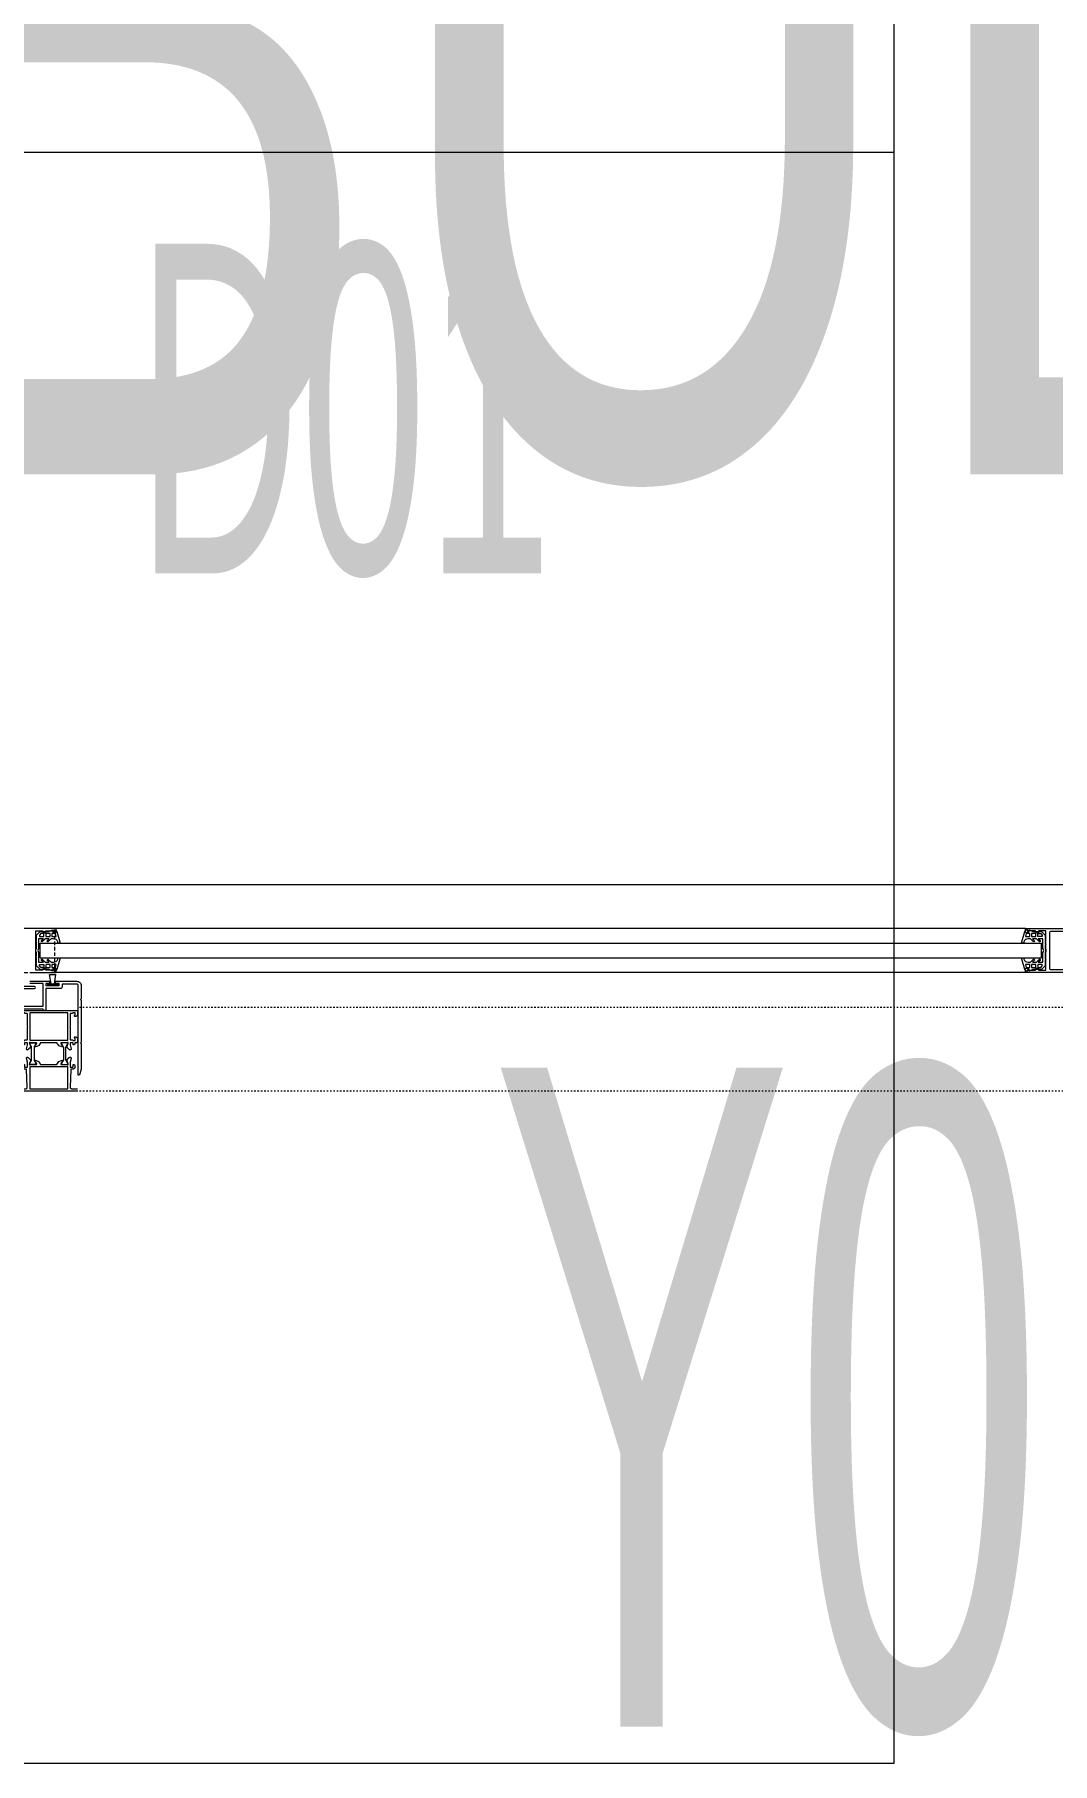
# Model space of a CAD drawing. Extents: x -9058 to 11890, y 0 to 6516.
# Drawn here: x 2313.7 to 2383.2, y 3168.9 to 3286.9 of the extents above; entities that cross this region are included whole.
import ezdxf
from ezdxf.enums import TextEntityAlignment as Align
from ezdxf.xclip import XClip

# ---------------------------------------------------------------- set-up
doc = ezdxf.new("R2010")
doc.units = 0
doc.header["$MEASUREMENT"] = 0
doc.header["$XCLIPFRAME"] = 0
doc.linetypes.add('DOT2', pattern=[0.125, 0, -0.125])
doc.linetypes.add('HIDDEN', pattern=[0.375, 0.25, -0.125])
doc.layers.get('0').update_dxf_attribs({"color": 9, "lineweight": 9})
for name, color, linetype, lineweight in [('06D', 9, 'Continuous', 9), ('10', 9, 'Continuous', 9), ('15', 9, 'Continuous', 9), ('20', 9, 'DOT2', 9), ('21_mahal200', 9, 'Continuous', 9), ('21_mahal200 @ 10 (1)', 9, 'Continuous', 9), ('21_mahal200 @ 10 (2)', 9, 'Continuous', 9), ('21_mahal200 @ 20', 9, 'Continuous', 9)]:
    doc.layers.add(name, color=color, linetype=linetype, lineweight=lineweight)
doc.styles.add('Arial', font='arial.ttf', dxfattribs={"height": 2.5})
doc.styles.add('MuuM_TEXT-STANDART', font='ARIALN.TTF')

# ---------------------------------------------------------------- blocks, each defined once
blk = doc.blocks.new('HHIMA10-DERECHA$0$JUHI08')
blk.add_lwpolyline([(27, 9.7, -0.414214), (26.8, 9.5), (26, 9.5), (26, 8.5), (27, 8.5), (26, 6), (26, 0), (23.5, -2.5), (22, -2.5), (21.5, -3), (21, -2.5), (20.5, -2.5), (20, -3), (19.5, -2.5), (19, -2.5), (18.5, -3), (18, -2.5), (17.5, -2.5), (17, -3), (16.5, -2.5), (14.3, -2.5, -0.377964), (11.7, -2.5), (7.5, -2.5), (7, -3), (6.5, -2.5), (2.5, -2.5), (0, 0), (0, 6), (-1, 8.5), (0, 8.5), (0, 9.5), (-0.8, 9.5, -0.414214), (-1, 9.7), (-1, 9.9, -0.339454), (0.1, 11.4), (7.1, 13.5, -1), (7.5, 12.1), (7.1, 12, 0.330788), (5, 9.2), (5, 7.5), (6.9, 5.6, -1), (6.2, 5), (5, 6.2), (5, 3.5), (6.9, 1.6, -1), (6.2, 1), (5, 2.2), (5, -1), (11.7, -1, 0.377964), (14.3, -1), (21, -1), (21, 2.2), (19.8, 1, -1), (19.1, 1.6), (21, 3.5), (21, 6.2), (19.8, 5, -1), (19.1, 5.6), (21, 7.5), (21, 9.2, 0.330788), (18.9, 12), (18.5, 12.1, -1), (18.9, 13.5), (25.9, 11.4, -0.339454), (27, 9.9)], format="xyb", close=True)
for points in [[(3.5, 8), (3.5, 11), (1.5, 10.5), (1.5, 8)], [(3.5, 3.8), (3.5, 6.8), (1.5, 6.8), (1.5, 3.8)], [(2.5, -0.5), (3.5, -0.5), (3.5, 2.5), (1.5, 2.5), (1.5, 0.5)], [(22.5, 11), (22.5, 8), (24.5, 8), (24.5, 10.5)], [(22.5, 6.8), (22.5, 3.8), (24.5, 3.8), (24.5, 6.8)], [(24.5, 0.5), (23.5, -0.5), (22.5, -0.5), (22.5, 2.5), (24.5, 2.5)]]:
    blk.add_lwpolyline(points, close=True)
blk = doc.blocks.new('AST55M13', base_point=(-120.6, -64.2))
at = {"linetype": 'Continuous'}
for points in [[(-120.6, -63.9), (-120.6, -24.599998), (-120.6, 14.700005, -0.414209), (-120.3, 15), (-115.899996, 15, -0.41421), (-115.6, 14.7), (-115.6, 12.699992, -0.41421), (-116.3, 12, -0.414214), (-116.6, 12.3), (-116.6, 13.1, 0.414214), (-117.1, 13.6), (-118.5, 13.6, 0.414214), (-119, 13.1), (-119, 6.399992, 0.414209), (-118.5, 5.9), (-117.099986, 5.9, 0.414205), (-116.6, 6.4), (-116.6, 7.20001, -0.414204), (-116.3, 7.5, -0.414214), (-115.6, 6.8), (-115.6, 3.7, -0.414214), (-116.1, 3.2), (-116.3, 3.2, -0.414214), (-116.6, 3.5), (-116.6, 4.2, 0.414214), (-116.9, 4.5), (-119, 4.5), (-119, -8.961104, 0.425432), (-117.96186, -9.960376), (-105.788552, -9.511013, 0.403077), (-105.5, -9.211232), (-105.5, -8, -0.414214), (-104.3, -6.8), (-103.392821, -6.8, -0.372826), (-102.403076, -7.657148, -0.456845), (-102.7, -8), (-104, -8, 0.414214), (-104.3, -8.3), (-104.3, -9.700012, 0.414202), (-104, -10), (-100.946604, -10), (-98.338437, -9.302068, -0.70008), (-97.584089, -10.379782), (-97.709916, -10.559482), (-99.43897, -12.27067, -0.607471), (-100.039661, -12.112259, 0.283637), (-100.258255, -11.885421), (-102.095283, -11.393179, 1.229391), (-102.4, -11.895399), (-102.4, -16.105016, 0.585524), (-101.943697, -16.361081), (-100.001669, -15.175658, -0.713652), (-99.56466, -15.537556), (-100.36784, -17.668029, -0.16709), (-100.492251, -17.818266), (-102.4, -18.982765), (-102.4, -30.217235), (-100.492251, -31.381734, -0.16709), (-100.36784, -31.531971), (-99.564658, -33.662449, -0.713657), (-100.001677, -34.024337), (-101.943707, -32.838913, 0.585511), (-102.4, -33.094985), (-102.4, -37.304601, 1.229391), (-102.095283, -37.806821), (-100.258255, -37.314579, 0.283637), (-100.039661, -37.087741, -0.607471), (-99.43897, -36.92933), (-97.709916, -38.640518), (-97.584089, -38.820218, -0.700084), (-98.338445, -39.89793), (-100.946604, -39.2), (-104.000005, -39.2, 0.414209), (-104.3, -39.5), (-104.3, -40.900004, 0.41421), (-104, -41.2), (-102.699997, -41.2, -0.456841), (-102.403076, -41.542851, -0.372826), (-103.39282, -42.4), (-104.3, -42.4, -0.414214), (-105.5, -41.2), (-105.5, -39.988768, 0.403083), (-105.788558, -39.688986), (-117.96186, -39.239624, 0.425432), (-119, -40.238896), (-119, -53.7), (-116.9, -53.7, 0.414214), (-116.6, -53.4), (-116.6, -52.69999, -0.414204), (-116.3, -52.4), (-116.09999, -52.4, -0.414208), (-115.6, -52.9), (-115.6, -56.000007, -0.414213), (-116.300007, -56.7, -0.414207), (-116.6, -56.4), (-116.6, -55.599986, 0.414205), (-117.1, -55.1), (-118.500008, -55.1, 0.414209), (-119, -55.6), (-119, -62.3, 0.414214), (-118.5, -62.8), (-117.1, -62.8, 0.414214), (-116.6, -62.3), (-116.6, -61.499993, -0.414207), (-116.3, -61.2, -0.414214), (-115.6, -61.9), (-115.6, -63.900008, -0.414206), (-115.9, -64.2), (-120.300006, -64.2, -0.414208), (-120.6, -63.9)], [(-99.249717, -12.903653), (-90.785616, -12.903653, 0.131652), (-90.285616, -12.769679), (-88.422218, -11.693846, -0.131652), (-88.272218, -11.653653), (-88.017666, -11.653653, -0.414214), (-87.717666, -11.953653), (-87.717666, -15.553653, -0.414214), (-88.017666, -15.853653), (-88.272218, -15.853653, -0.131646), (-88.422211, -15.813465), (-90.285616, -14.737628, 0.131652), (-90.785616, -14.603653), (-99.249717, -14.603653, 0.131652), (-99.749717, -14.737628), (-101.613115, -15.813461, -0.131646), (-101.763107, -15.853653), (-102.017666, -15.853653, -0.414205), (-102.317666, -15.553662), (-102.317666, -11.953653, -0.414205), (-102.017675, -11.653653), (-101.763115, -11.653653, -0.131652), (-101.613115, -11.693846), (-99.749717, -12.769679, 0.131652), (-99.249717, -12.903653)], [(-85.3, -10), (-81.1, -10), (-76.9, -10), (-76.6, -10.3), (-76.3, -10), (-67.9, -10, 0.414205), (-67.6, -9.700009), (-67.6, -8.491608, -0.365977), (-67.35, -8.195804, 0.365977), (-67.1, -7.9), (-67.1, -6.8, 0.414195), (-67.399981, -6.5), (-68.3, -6.5, 0.36597), (-68.595803, -6.749993, -0.366034), (-68.89166, -7), (-69.3, -7, -0.414202), (-69.6, -6.700012), (-69.6, -6.5, -0.414214), (-68.1, -5), (-65.9, -5, -0.414207), (-65.6, -5.299994), (-65.6, -43.9, -0.414201), (-65.899987, -44.2), (-68.1, -44.2, -0.414214), (-69.6, -42.7), (-69.6, -42.5, -0.414207), (-69.300007, -42.2), (-68.891668, -42.2, -0.366034), (-68.595804, -42.45, 0.365977), (-68.3, -42.7), (-67.4, -42.7, 0.414206), (-67.1, -42.400008), (-67.1, -41.3, 0.365977), (-67.35, -41.004196, -0.365977), (-67.6, -40.708392), (-67.6, -39.5, 0.4142), (-67.899986, -39.2), (-76.3, -39.2), (-76.6, -38.9), (-76.9, -39.2), (-85.3, -39.2, 0.4142), (-85.6, -39.499986), (-85.6, -40.708392, -0.365977), (-85.85, -41.004196, 0.365977), (-86.1, -41.3), (-86.1, -42.4, 0.414199), (-85.800015, -42.7), (-84.9, -42.7, 0.365977), (-84.604196, -42.45, -0.366034), (-84.308332, -42.2), (-83.9, -42.2, -0.414214), (-83.6, -42.5), (-83.6, -42.7, -0.414214), (-85.1, -44.2), (-86.8, -44.2, -0.414214), (-87.6, -43.4), (-87.6, -42.7, 0.414205), (-87.899991, -42.4), (-88.10718, -42.4, -0.372825), (-89.096923, -41.542857, -0.45685), (-88.8, -41.2), (-87.9, -41.2, 0.414198), (-87.6, -40.900016), (-87.6, -39.5, 0.414214), (-87.9, -39.2), (-89.053396, -39.2), (-91.661555, -39.89793, -0.700084), (-92.415911, -38.820218), (-92.290084, -38.640518), (-90.56103, -36.92933, -0.607471), (-89.960339, -37.087741, 0.283637), (-89.741745, -37.314579), (-87.904717, -37.806821, 1.229391), (-87.6, -37.304601), (-87.6, -33.094984, 0.585516), (-88.056297, -32.838916), (-89.998323, -34.024337, -0.713656), (-90.435343, -33.66245), (-89.63216, -31.531971, -0.241095), (-89.507749, -31.381734), (-87.6, -30.217235), (-87.6, -18.982765), (-89.507749, -17.818266, -0.167084), (-89.632158, -17.668036), (-90.43534, -15.537556, -0.713656), (-89.998329, -15.17566), (-88.056303, -16.361081, 0.585518), (-87.6, -16.105021), (-87.6, -11.895399, 1.229391), (-87.904717, -11.393179), (-89.741745, -11.885421, 0.283637), (-89.960339, -12.112259, -0.607471), (-90.56103, -12.27067), (-92.290084, -10.559482), (-92.415911, -10.379782, -0.700084), (-91.661555, -9.30207), (-89.053396, -10), (-87.9, -10, 0.414206), (-87.6, -9.700008), (-87.6, -8.3, 0.414206), (-87.899992, -8), (-88.8, -8, -0.456844), (-89.096924, -7.657149, -0.372825), (-88.107186, -6.8), (-87.9, -6.8, 0.414214), (-87.6, -6.5), (-87.6, -5.800024, -0.414222), (-86.8, -5), (-85.1, -5, -0.414214), (-83.6, -6.5), (-83.6, -6.7, -0.414201), (-83.899987, -7), (-84.308332, -7, -0.366034), (-84.604196, -6.75, 0.365977), (-84.9, -6.5), (-85.8, -6.5, 0.414199), (-86.1, -6.799985), (-86.1, -7.9, 0.365977), (-85.85, -8.195804, -0.365977), (-85.6, -8.491608), (-85.6, -9.7, 0.414214), (-85.3, -10)], [(-99.249717, -36.296347), (-90.785616, -36.296347, -0.131652), (-90.285616, -36.430321), (-88.422218, -37.506154, 0.131643), (-88.272229, -37.546347), (-88.017666, -37.546347, 0.414214), (-87.717666, -37.246347), (-87.717666, -33.646347, 0.414214), (-88.017666, -33.346347), (-88.272218, -33.346347, 0.131652), (-88.422218, -33.386539), (-90.285616, -34.462372, -0.131652), (-90.785616, -34.596347), (-99.249717, -34.596347, -0.131652), (-99.749717, -34.462372), (-101.613115, -33.386539, 0.131652), (-101.763115, -33.346347), (-102.017666, -33.346347, 0.414205), (-102.317666, -33.646338), (-102.317666, -37.246347, 0.414205), (-102.017675, -37.546347), (-101.763115, -37.546347, 0.131649), (-101.613118, -37.506156), (-99.749717, -36.430321, -0.131652), (-99.249717, -36.296347)]]:
    blk.add_lwpolyline(points, format="xyb", close=True, dxfattribs=at)
for points in [[(-119, -24.6), (-119, -37.6), (-104.1, -37.6), (-104.1, -11.6), (-119, -11.6), (-119, -24.6)], [(-76.55, -11.6), (-85.9, -11.6), (-85.9, -37.6), (-67.2, -37.6), (-67.2, -11.6), (-76.55, -11.6)]]:
    blk.add_lwpolyline(points, close=True, dxfattribs=at)
blk = doc.blocks.new('p-kayar kapı tek kanat')
for p, q in [((-275.07, -15.26), (-274.98, -14.63)), ((-274.65, -15.26), (-275.07, -15.26)), ((-274.76, -14.63), (-274.65, -15.26))]:
    blk.add_line(p, q)
at = {"linetype": 'Continuous', "flags": 128}
blk.add_lwpolyline([(-272.86, -13.1), (-274.21, -13.1), (-274.21, -14.65), (-273.31, -14.65)], dxfattribs=at)
blk.add_lwpolyline([(-273.31, -14.8), (-274.66, -14.8), (-274.66, -14.65), (-274.41, -14.65), (-274.41, -14.52), (-275.31, -14.52), (-275.31, -14.65), (-275.06, -14.65), (-275.06, -14.8), (-276.51, -14.8, -0.414214), (-276.81, -14.5), (-276.81, -13.6), (-276.76, -13.55), (-276.81, -13.5), (-276.81, -10.65), (-276.76, -10.6), (-276.81, -10.55), (-276.81, -8.8), (-276.73, -8.48, -0.344151), (-276.63, -8.4), (-276.61, -8.4), (-276.61, -14.5, 0.414214), (-276.51, -14.6), (-275.51, -14.6), (-275.51, -14.4, -0.414214), (-275.41, -14.3), (-274.41, -14.3), (-274.41, -12.8), (-274.21, -12.8), (-274.21, -12.9), (-272.51, -12.9)], format="xyb", dxfattribs=at)
blk.add_lwpolyline([(-274.53, -14.52), (-274.53, -14.63), (-275.19, -14.63), (-275.19, -14.52)], close=True)
at = {"ltscale": 1000}
for points in [[(-271.71, -14.3), (-273.63, -14.3, 1), (-273.63, -14.45), (-271.71, -14.45, -0.085164)], [(-273.41, -15.4), (-275.11, -15.4), (-275.11, -15.6, 0.414214), (-275.01, -15.7), (-274.91, -15.7), (-274.91, -15.6, -0.414214), (-274.86, -15.55), (-274.41, -15.55), (-274.41, -15.6, 0.414214), (-274.31, -15.7), (-274.21, -15.7), (-274.21, -15.6, -0.414214), (-274.16, -15.55), (-273.76, -15.55, -0.414214), (-273.71, -15.6), (-273.71, -18.2, -0.414214), (-273.76, -18.25), (-274.16, -18.25, -0.414214), (-274.21, -18.2), (-274.21, -18.1), (-274.31, -18.1, 0.414214), (-274.41, -18.2), (-274.41, -18.25), (-274.86, -18.25, -0.414214), (-274.91, -18.2), (-274.91, -18.1), (-275.01, -18.1, 0.414214), (-275.11, -18.2), (-275.11, -18.4), (-271.71, -18.4, 0.414214)], [(-344.69, -18.2), (-343.03, -18.2, 0.414214), (-342.93, -18.1), (-342.93, -15.7, 0.414214), (-343.03, -15.6), (-344.69, -15.6, 0.136106)], [(-344.69, -15.4), (-341.28, -15.4), (-341.28, -15.6, -0.414214), (-341.38, -15.7), (-341.48, -15.7), (-341.48, -15.6, 0.414214), (-341.53, -15.55), (-341.98, -15.55), (-341.98, -15.6, -0.414214), (-342.08, -15.7), (-342.18, -15.7), (-342.18, -15.6, 0.414214), (-342.23, -15.55), (-342.63, -15.55, 0.414214), (-342.68, -15.6), (-342.68, -18.2, 0.414214), (-342.63, -18.25), (-342.23, -18.25, 0.414214), (-342.18, -18.2), (-342.18, -18.1), (-342.08, -18.1, -0.414214), (-341.98, -18.2), (-341.98, -18.25), (-341.53, -18.25, 0.414214), (-341.48, -18.2), (-341.48, -18.1), (-341.38, -18.1, -0.414214), (-341.28, -18.2), (-341.28, -18.4), (-344.69, -18.4, -0.365977)]]:
    blk.add_lwpolyline(points, format="xyb", dxfattribs=at)
at = {"layer": '06D'}
for p, q in [((-341.28, -15.4), (-281.38, -15.4)), ((-281.38, -15.4), (-275.11, -15.4)), ((-341.28, -18.4), (-281.31, -18.4)), ((-281.31, -18.4), (-275.11, -18.4))]:
    blk.add_line(p, q, dxfattribs=at)
at = {"layer": '15'}
for p, q in [((-342.39, -16.39), (-342.39, -17.39)), ((-281.65, -16.39), (-342.39, -16.39)), ((-274.02, -16.39), (-281.65, -16.39)), ((-274.02, -16.39), (-274.02, -17.39)), ((-281.94, -17.39), (-342.39, -17.39)), ((-274.02, -17.39), (-281.94, -17.39))]:
    blk.add_line(p, q, dxfattribs=at)
at = {"layer": '20'}
for points in [[(-346.56, -7.3), (-276.57, -7.3)], [(-346.55, -13), (-276.57, -13)]]:
    blk.add_lwpolyline(points, dxfattribs=at)
at = {"layer": '20', "linetype": 'HIDDEN'}
blk.add_lwpolyline([(-275.01, -15.4), (-275.01, -18.4), (-133.05, -18.4), (-133.05, -15.4)], close=True, dxfattribs=at)
at = {"color": 4, "linetype": 'Continuous'}
ref = blk.add_blockref('AST55M13', (-278.56, -7.3), dxfattribs=dict(at, xscale=0.1, yscale=0.1, zscale=0.1, rotation=270))
XClip(ref).set_block_clipping_path([(-624.6563391438, -44.2), (-7.4508095327, 314.4518114409)])
at = {"ltscale": 1000, "extrusion": (0, 0, -1), "xscale": -0.1, "yscale": 0.1, "zscale": -0.1, "rotation": 90}
blk.add_blockref('HHIMA10-DERECHA$0$JUHI08', (342.38, -15.6), dxfattribs=at)
at = {"extrusion": (0, 0, -1), "xscale": -0.1, "yscale": 0.1, "zscale": -0.1, "rotation": 270}
blk.add_blockref('HHIMA10-DERECHA$0$JUHI08', (274.01, -18.2), dxfattribs=at)
blk = doc.blocks.new('0a_roomno2')
blk.add_lwpolyline([(30, -16), (0, -16), (0, 0), (30, 0)], close=True)
blk.add_lwpolyline([(0, -5), (30, -5)])
at = {"style": 'Arial'}
blk.add_attdef('ODANO', (0, 1.505), '', height=3, dxfattribs=at)
blk.add_attdef('MEKANADI', text='', height=3, dxfattribs=at).set_placement((0.525, -4.75), align=Align.BOTTOM_LEFT)
at = {"style": 'MuuM_TEXT-STANDART', "width": 0.6}
for tag, p in [('YER01', (15, -7)), ('TAVAN01', (20.625, -7)), ('DUVAR01', (26.25, -7)), ('YER02', (15, -10.375)), ('TAVAN02', (20.625, -10.375)), ('DUVAR02', (26.25, -10.375)), ('YER03', (15, -13.75)), ('TAVAN03', (20.625, -13.75)), ('DUVAR03', (26.25, -13.75))]:
    blk.add_attdef(tag, text='', height=2.25, dxfattribs=at).set_placement(p, align=Align.MIDDLE_CENTER)
at = {"style": 'MuuM_TEXT-STANDART'}
blk.add_attdef('M2', text='', height=2.25, dxfattribs=at).set_placement((1.3231, -7.8046), align=Align.MIDDLE_LEFT)
at = {"style": 'MuuM_TEXT-STANDART', "width": 0.6}
blk.add_attdef('TEMIZTAVANYUKSEKLIGI', text='', height=2.25, dxfattribs=at).set_placement((2.7, -13.1619), align=Align.MIDDLE_LEFT)
blk = doc.blocks.new('*U1252')
at = {"layer": '21_mahal200 @ 10 (1)'}
ref = blk.add_blockref('0a_roomno2', (2072.35, 3328.89), dxfattribs=dict(at, xscale=10, yscale=10, zscale=10))
ref.add_attrib('DUVAR01', 'D01', dxfattribs={"layer": '0', "height": 22.5, "style": 'MuuM_TEXT-STANDART', "width": 0.6}).set_placement((2334.85, 3261.39), align=Align.MIDDLE_CENTER)
at = {"layer": '21_mahal200 @ 10 (2)'}
ref = blk.add_blockref('0a_roomno2', (2072.35, 3328.89), dxfattribs=dict(at, xscale=10, yscale=10, zscale=10))
ref.add_attrib('DUVAR01', 'D01', dxfattribs={"layer": '0', "height": 22.5, "style": 'MuuM_TEXT-STANDART', "width": 0.6}).set_placement((2334.85, 3261.39), align=Align.MIDDLE_CENTER)
at = {"layer": '21_mahal200 @ 20'}
ref = blk.add_blockref('0a_roomno2', (2072.35, 3328.89), dxfattribs=dict(at, xscale=20, yscale=20, zscale=20))
ref.add_attrib('MEKANADI', 'ARAÇ KABUL', dxfattribs={"layer": '0', "height": 60, "style": 'Arial', "width": 0.6}).set_placement((2082.85, 3238.89), align=Align.BOTTOM_LEFT)
ref.add_attrib('YER01', 'Y02', dxfattribs={"layer": '0', "height": 45, "style": 'MuuM_TEXT-STANDART', "width": 0.6}).set_placement((2372.35, 3193.89), align=Align.MIDDLE_CENTER)

msp = doc.modelspace()

# ---------------------------------------------------------------- block references
at = {"layer": '10', "rotation": 180}
msp.add_blockref('p-kayar kapı tek kanat', (2040.06, 3207.49), dxfattribs=at)
at = {"layer": '21_mahal200', "color": 6, "linetype": 'HIDDEN'}
msp.add_blockref('*U1252', (0, 0), dxfattribs=at)

doc.saveas('drawing.dxf')
